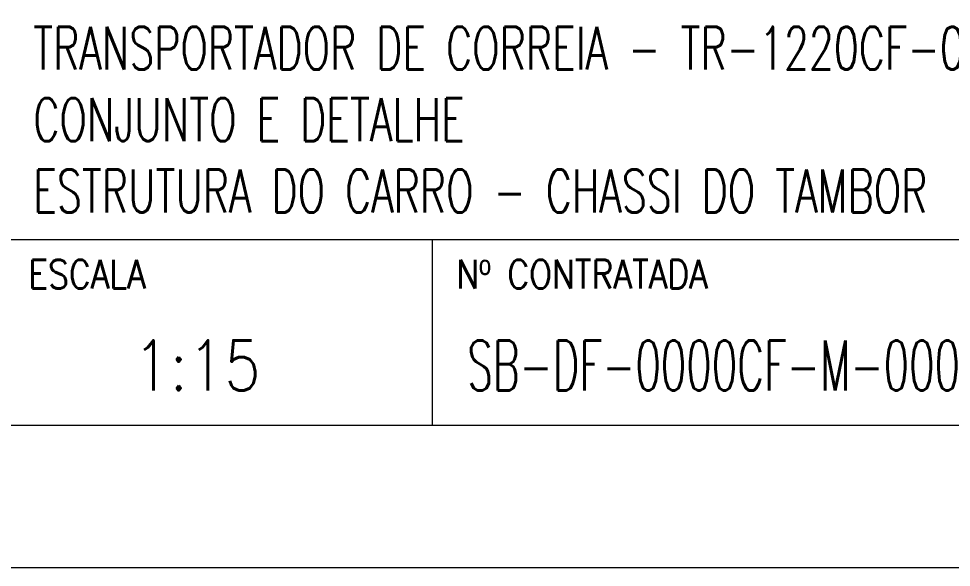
# Model space of a CAD drawing. Header units: millimetres. Extents: x 5 to 846, y 5 to 599.
# Drawn here: x 662 to 727.4, y 5 to 43.5 of the extents above; entities that cross this region are included whole.
import ezdxf

# ---------------------------------------------------------------- set-up
doc = ezdxf.new("R2010")
doc.units = ezdxf.units.MM
doc.linetypes.add('XKITLINE00', pattern=[0])
doc.layers.add('Outro tipo de objeto', color=7, linetype='Continuous', lineweight=0)
doc.styles.add('ROMANS', font='ROMANS__.TTF')
doc.styles.add('SIMPLEX', font='SIMPLEX_.TTF')

msp = doc.modelspace()

# ---------------------------------------------------------------- linework, layer by layer
at = {"layer": 'Outro tipo de objeto', "color": 5, "linetype": 'XKITLINE00', "lineweight": 0}
msp.add_line((661.004, 28), (836.004, 28), dxfattribs=at)
at = {"layer": 'Outro tipo de objeto', "color": 4, "linetype": 'XKITLINE00', "lineweight": 0}
msp.add_line((691.004, 15), (691.004, 28), dxfattribs=at)
at = {"layer": 'Outro tipo de objeto', "color": 6, "linetype": 'XKITLINE00', "lineweight": 0}
msp.add_line((30, 15), (836.004, 15), dxfattribs=at)
at = {"layer": 'Outro tipo de objeto', "color": 7, "linetype": 'XKITLINE00', "lineweight": 0}
msp.add_line((5.04, 5.039), (846.005, 5.039), dxfattribs=at)

# ---------------------------------------------------------------- texts
at = {"layer": 'Outro tipo de objeto', "color": 5, "style": 'ROMANS'}
for s, height, width, p in [('TRANSPORTADOR DE CORREIA - TR-1220CF-07 (1600)', 3, 0.68, (663.004, 39.9)), ('CONJUNTO E DETALHE', 3, 0.68, (663.004, 34.9)), ('ESTRUTURA DO CARRO - CHASSI DO TAMBOR', 3, 0.68, (663.004, 29.9)), ('1:15', 3.5, 0.85, (670.02, 17.434)), ('SB-DF-0000CF-M-00012-M-01289', 3.5, 0.595, (693.437, 17.434))]:
    msp.add_text(s, height=height, dxfattribs=dict(at, width=width)).set_placement(p)
at = {"layer": 'Outro tipo de objeto', "color": 3, "style": 'SIMPLEX', "width": 0.85}
for s, height, p in [('ESCALA', 2, (662.664, 24.571)), ('Nº CONTRATADA', 2.00001, (692.664, 24.571))]:
    msp.add_text(s, height=height, dxfattribs=at).set_placement(p)

doc.saveas('drawing.dxf')
